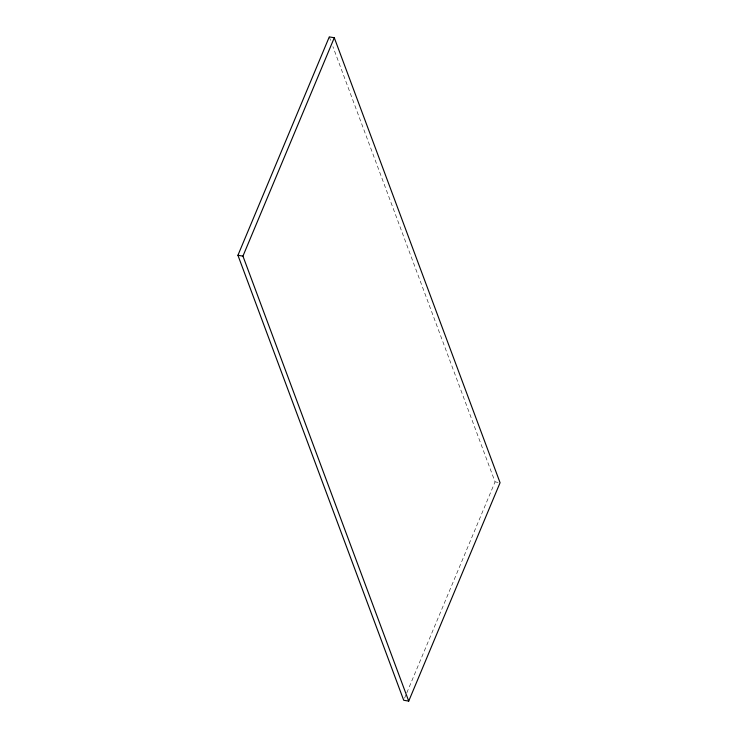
<?xml version="1.0" encoding="UTF-8"?>
<svg xmlns="http://www.w3.org/2000/svg" width="738" height="738" viewBox="0 0 738 738"><rect width="100%" height="100%" fill="white"/><g stroke="black" fill="none" stroke-linecap="round" stroke-linejoin="round"><path stroke-width="0.55" stroke-dasharray="3.69 2.77" d="M404.59 698.139L406.37 693.895M406.813 692.834L495.06 481.877L332.903 46.623M495.06 481.877L498.067 482.384M329.277 36.9L331.288 42.297"/><path stroke-width="1.11" d="M237.931 255.283L329.277 36.9L334.296 37.739L500.069 482.717L408.723 701.1L403.704 700.261L237.931 255.283L242.94 256.123L408.723 701.1M242.94 256.123L334.296 37.739"/></g></svg>
